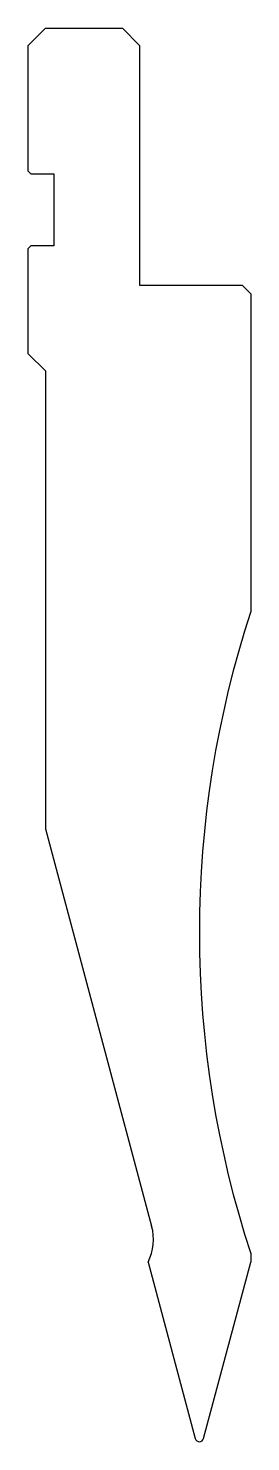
# Model space of a CAD drawing. Header units: metres. Extents: x 47 to 73, y -68 to 97.
import ezdxf

# ---------------------------------------------------------------- set-up
doc = ezdxf.new("R2010")
doc.units = ezdxf.units.M

msp = doc.modelspace()

# ---------------------------------------------------------------- linework, layer by layer
for p, q in [((49.031043, 97.040826), (47.031043, 95.040826)), ((49.031043, 97.040826), (58.031043, 97.040826)), ((60.031043, 95.040826), (58.031043, 97.040826)), ((47.031043, 80.340826), (47.031043, 95.040826)), ((60.031043, 95.040826), (60.031043, 67.040826)), ((47.031043, 80.340826), (47.331043, 80.040826)), ((47.331043, 80.040826), (50.031045, 80.040826)), ((50.031045, 80.040826), (50.031045, 71.640826)), ((47.331043, 71.640826), (47.031043, 71.340826)), ((47.031043, 59.040821), (47.031043, 71.340826)), ((50.031045, 71.640826), (47.331043, 71.640826)), ((60.031043, 67.040826), (72.031043, 67.040826)), ((73.031043, 66.040826), (72.031043, 67.040826)), ((73.031043, 66.040826), (73.031045, 28.940826)), ((47.031043, 59.040821), (49.031043, 57.040821)), ((49.031043, 57.040821), (49.031043, 3.580615)), ((49.031043, 3.580615), (61.4526, -42.777265)), ((73.031043, -45.999155), (73.031043, -46.998969)), ((61.030867, -46.998893), (66.547858, -67.588583)), ((67.513782, -67.588589), (73.031043, -46.998969))]:
    msp.add_line(p, q)
for centre, radius, start, end in [((187.031043, -8.529167), 120, 161.805125, 198.194872), ((55.657045, -44.330179), 6, 333.590378, 15), ((67.030821, -67.459174), 0.5, 195, 344.999251)]:
    msp.add_arc(centre, radius, start, end)

doc.saveas('drawing.dxf')
